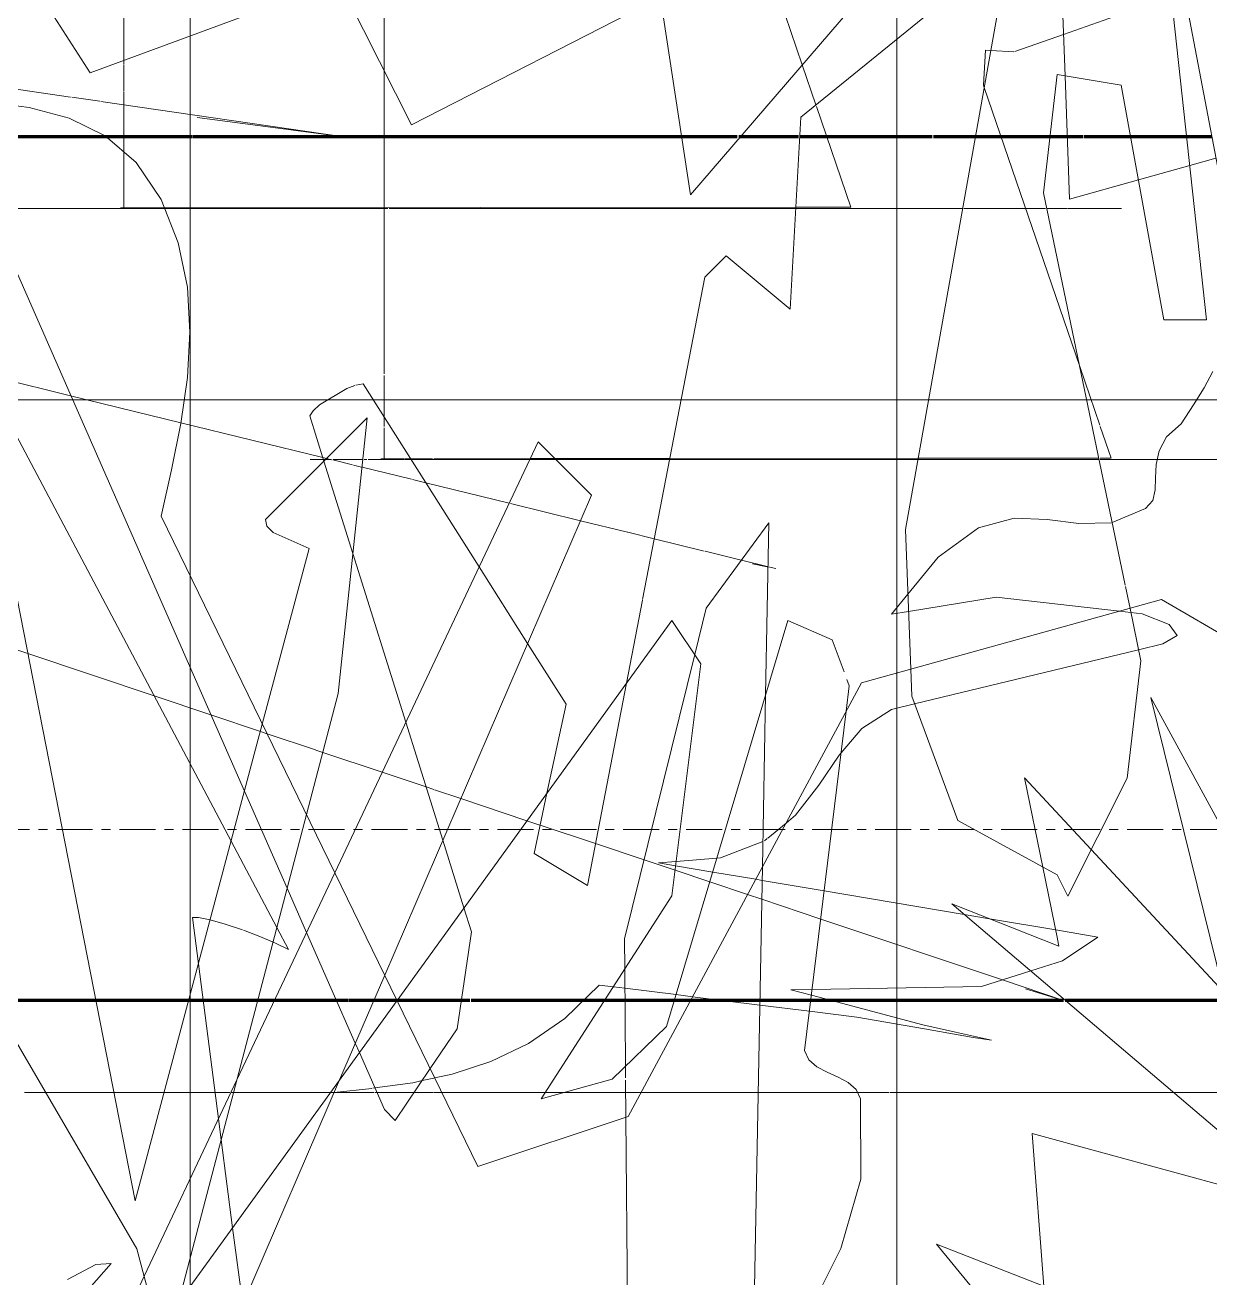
# Model space of a CAD drawing. Header units: inches. Extents: x -8991 to -6983, y -226 to 479.
# Drawn here: x -8380.66 to -8364.2, y -3.86 to 13.55 of the extents above; entities that cross this region are included whole.
import ezdxf

# ---------------------------------------------------------------- set-up
doc = ezdxf.new("R2010")
doc.units = ezdxf.units.IN
doc.header["$MEASUREMENT"] = 0
doc.linetypes.add('Grid Line 1_2_', pattern=[0.875, 0.5, -0.125, 0.125, -0.125])
for name, color, linetype, lineweight in [('A-DETL-GENF', 92, 'Continuous', 9), ('A-FLOR-LEVL-1', 51, 'Grid Line 1_2_', 9), ('C-TOPO', 7, 'Continuous', 9), ('C-TOPO-MAJR', 7, 'Continuous', 80), ('G-ANNO-SYMB-1', 111, 'Continuous', 9)]:
    doc.layers.add(name, color=color, linetype=linetype, lineweight=lineweight)

# ---------------------------------------------------------------- blocks, each defined once
blk = doc.blocks.new('lupin 26755 - lupin 26755-1770228-Section 36')
at = {"layer": 'A-DETL-GENF'}
for p, q in [((-8379.284, 13.061), (-8379.284, 14.976)), ((-8379.284, 14.976), (-8379.284, 13.106)), ((-8369.862, 12.998), (-8370.538, 14.976)), ((-8379.284, 13.106), (-8379.284, 13.061)), ((-8379.284, 13.009), (-8379.284, 13.061)), ((-8379.284, 13.061), (-8379.284, 13.009)), ((-8379.284, 12.631), (-8379.284, 12.998)), ((-8379.284, 12.998), (-8379.284, 12.951)), ((-8379.284, 12.951), (-8379.284, 12.65)), ((-8369.671, 12.442), (-8369.862, 12.998)), ((-8379.284, 11.789), (-8379.284, 12.622)), ((-8379.284, 12.622), (-8379.284, 12.263)), ((-8369.185, 11.022), (-8369.664, 12.421)), ((-8379.284, 12.263), (-8379.284, 11.846)), ((-8379.284, 11.846), (-8379.284, 11.789)), ((-8379.284, 11.72), (-8379.284, 11.789)), ((-8379.284, 11.789), (-8379.284, 11.458)), ((-8379.284, 11.458), (-8379.284, 11.158)), ((-8379.284, 11.158), (-8379.284, 11.002)), ((-8381.169, 11.002), (-8379.607, 11.002)), ((-8379.602, 11.002), (-8379.284, 11.002)), ((-8379.331, 11.012), (-8378.723, 11.013)), ((-8379.284, 11.002), (-8379.284, 11.022)), ((-8378.719, 11.002), (-8379.284, 11.002)), ((-8378.723, 11.013), (-8369.95, 11.021)), ((-8375.617, 11.002), (-8378.719, 11.002)), ((-8369.951, 11.002), (-8375.602, 11.002)), ((-8373.194, 11.002), (-8374.401, 11.002)), ((-8370.621, 11.002), (-8373.194, 11.002)), ((-8369.951, 11.002), (-8370.621, 11.002)), ((-8368.474, 11.002), (-8369.951, 11.002)), ((-8367.634, 11.002), (-8369.951, 11.002)), ((-8369.95, 11.021), (-8369.185, 11.022)), ((-8367.634, 11.002), (-8368.474, 11.002)), ((-8366.759, 11.002), (-8367.616, 11.002)), ((-8366.837, 11.002), (-8367.616, 11.002)), ((-8366.759, 11.002), (-8366.837, 11.002)), ((-8366.483, 11.002), (-8366.759, 11.002)), ((-8366.483, 11.002), (-8366.759, 11.002)), ((-8366.187, 11.002), (-8366.464, 11.002)), ((-8366.187, 11.002), (-8366.464, 11.002)), ((-8365.428, 11.002), (-8366.177, 11.002)), ((-8365.794, 11.002), (-8366.177, 11.002)), ((-8365.428, 11.002), (-8365.794, 11.002))]:
    blk.add_line(p, q, dxfattribs=at)
blk = doc.blocks.new('lupin 26755 - lupin 26755-V7-Section 36')
at = {"layer": 'A-DETL-GENF'}
for p, q in [((-8375.671, 18.908), (-8375.671, 12.918)), ((-8375.671, 13.179), (-8375.671, 14.069)), ((-8366.233, 13.422), (-8365.131, 13.811)), ((-8366.91, 13.183), (-8366.233, 13.422)), ((-8375.671, 12.918), (-8375.671, 13.204)), ((-8375.671, 13.204), (-8375.671, 13.179)), ((-8367.345, 12.715), (-8367.315, 13.204)), ((-8367.315, 13.204), (-8367.242, 13.199)), ((-8367.242, 13.199), (-8366.922, 13.179)), ((-8375.671, 12.715), (-8375.671, 12.918)), ((-8375.671, 12.918), (-8375.671, 12.503)), ((-8375.671, 12.622), (-8375.671, 12.715)), ((-8367.334, 12.684), (-8367.345, 12.715)), ((-8375.671, 8.704), (-8375.671, 12.608)), ((-8366.007, 8.806), (-8367.334, 12.684)), ((-8375.671, 12.503), (-8375.671, 9.62)), ((-8375.671, 9.62), (-8375.671, 9.465)), ((-8375.671, 9.465), (-8375.671, 9.164)), ((-8375.671, 9.164), (-8375.671, 8.777)), ((-8375.671, 8.777), (-8375.671, 8.704)), ((-8365.729, 7.993), (-8366.007, 8.806)), ((-8375.671, 8.234), (-8375.671, 8.683)), ((-8375.671, 8.683), (-8375.671, 8.36)), ((-8375.671, 8.36), (-8375.671, 8.107)), ((-8375.671, 8.107), (-8375.671, 7.972)), ((-8375.671, 7.955), (-8375.671, 7.672)), ((-8365.572, 7.536), (-8365.723, 7.975)), ((-8375.671, 7.672), (-8375.671, 7.516)), ((-8376.696, 7.516), (-8376.513, 7.516)), ((-8376.513, 7.516), (-8376.482, 7.516)), ((-8376.482, 7.516), (-8376.403, 7.516)), ((-8376.378, 7.516), (-8376.166, 7.516)), ((-8376.161, 7.516), (-8375.97, 7.516)), ((-8375.945, 7.516), (-8375.91, 7.516)), ((-8375.894, 7.516), (-8375.671, 7.516)), ((-8375.718, 7.526), (-8375.396, 7.526)), ((-8375.671, 7.516), (-8375.671, 7.536)), ((-8375.392, 7.516), (-8375.671, 7.516)), ((-8375.389, 7.526), (-8375.303, 7.526)), ((-8375.297, 7.516), (-8375.382, 7.516)), ((-8375.303, 7.526), (-8375, 7.526)), ((-8374.981, 7.516), (-8375.297, 7.516)), ((-8374.979, 7.526), (-8373.64, 7.528)), ((-8373.645, 7.516), (-8374.979, 7.516)), ((-8373.286, 7.516), (-8373.645, 7.516)), ((-8373.64, 7.528), (-8373.298, 7.528)), ((-8373.298, 7.528), (-8371.702, 7.53)), ((-8371.704, 7.516), (-8373.286, 7.516)), ((-8370.238, 7.516), (-8371.704, 7.516)), ((-8371.702, 7.53), (-8368.252, 7.533)), ((-8370.238, 7.516), (-8370.763, 7.516)), ((-8369.581, 7.516), (-8370.238, 7.516)), ((-8368.255, 7.516), (-8370.238, 7.516)), ((-8368.255, 7.516), (-8369.581, 7.516)), ((-8365.739, 7.516), (-8368.255, 7.516)), ((-8367.008, 7.516), (-8368.255, 7.516)), ((-8368.252, 7.533), (-8365.743, 7.535)), ((-8365.739, 7.516), (-8367, 7.516)), ((-8365.723, 7.535), (-8365.581, 7.536)), ((-8364.931, 7.516), (-8365.723, 7.516)), ((-8364.931, 7.516), (-8365.723, 7.516)), ((-8363.318, 7.516), (-8364.931, 7.516)), ((-8364.861, 7.516), (-8364.931, 7.516)), ((-8363.318, 7.516), (-8364.861, 7.516))]:
    blk.add_line(p, q, dxfattribs=at)
blk = doc.blocks.new('hydrangea 26752 - hydrangea 26752-1770219-Section 36')
at = {"layer": 'A-DETL-GENF'}
for p, q in [((-8364.16, 8.738), (-8364.281, 8.513)), ((-8364.281, 8.513), (-8364.425, 8.273)), ((-8364.425, 8.273), (-8364.597, 8.013)), ((-8364.597, 8.013), (-8364.8, 7.829)), ((-8364.8, 7.829), (-8364.905, 7.637)), ((-8364.905, 7.637), (-8364.946, 7.445)), ((-8364.946, 7.445), (-8364.953, 7.261)), ((-8364.953, 7.261), (-8364.958, 7.092)), ((-8364.958, 7.092), (-8364.994, 6.948)), ((-8365.093, 6.836), (-8365.557, 6.642)), ((-8364.994, 6.948), (-8365.093, 6.836)), ((-8366.917, 6.702), (-8367.414, 6.564)), ((-8366.459, 6.684), (-8366.917, 6.702)), ((-8366.018, 6.624), (-8366.459, 6.684)), ((-8365.571, 6.637), (-8366.018, 6.624)), ((-8367.414, 6.564), (-8367.975, 6.157)), ((-8367.975, 6.157), (-8368.395, 5.644)), ((-8368.395, 5.644), (-8368.622, 5.366)), ((-8368.385, 5.404), (-8367.17, 5.601)), ((-8367.17, 5.601), (-8365.456, 5.406)), ((-8368.622, 5.366), (-8368.385, 5.404)), ((-8365.456, 5.406), (-8365.296, 5.388)), ((-8365.296, 5.388), (-8365.142, 5.37)), ((-8365.142, 5.37), (-8364.767, 5.221)), ((-8364.652, 5.071), (-8364.852, 4.954)), ((-8364.767, 5.221), (-8364.652, 5.071)), ((-8364.852, 4.954), (-8365.189, 4.872)), ((-8365.189, 4.872), (-8368.302, 4.12)), ((-8368.622, 4.042), (-8369.035, 3.779)), ((-8368.302, 4.12), (-8368.622, 4.042)), ((-8369.035, 3.779), (-8369.322, 3.44)), ((-8369.348, 3.409), (-8369.632, 2.989)), ((-8369.322, 3.44), (-8369.348, 3.409)), ((-8369.632, 2.989), (-8369.955, 2.573)), ((-8370.087, 2.464), (-8370.342, 2.255)), ((-8369.955, 2.573), (-8370.087, 2.464)), ((-8370.409, 2.209), (-8370.999, 1.978)), ((-8370.351, 2.248), (-8370.388, 2.217)), ((-8371.614, 1.929), (-8371.858, 1.91)), ((-8371.048, 1.974), (-8371.614, 1.929)), ((-8370.999, 1.978), (-8371.048, 1.974)), ((-8371.858, 1.91), (-8371.622, 1.87)), ((-8371.622, 1.87), (-8371.105, 1.783)), ((-8371.105, 1.783), (-8370.508, 1.682)), ((-8370.508, 1.682), (-8370.42, 1.667)), ((-8370.42, 1.667), (-8369.557, 1.522)), ((-8369.557, 1.522), (-8367.612, 1.194)), ((-8367.612, 1.194), (-8367.261, 1.134)), ((-8367.261, 1.134), (-8366.341, 0.979)), ((-8366.341, 0.979), (-8365.755, 0.88)), ((-8365.755, 0.88), (-8366.249, 0.547)), ((-8366.249, 0.547), (-8366.688, 0.408)), ((-8366.688, 0.408), (-8367.37, 0.192)), ((-8372.682, 0.212), (-8373.161, -0.252)), ((-8372.486, 0.188), (-8372.682, 0.212)), ((-8372.325, 0.167), (-8372.486, 0.188)), ((-8367.37, 0.192), (-8369.725, 0.15)), ((-8371.614, 0.079), (-8372.325, 0.167)), ((-8371.387, 0.051), (-8371.614, 0.079)), ((-8370.452, -0.065), (-8371.387, 0.051)), ((-8369.725, 0.15), (-8370.02, 0.145)), ((-8370.02, 0.145), (-8369.735, 0.07)), ((-8369.735, 0.07), (-8368.186, -0.34)), ((-8369.762, -0.151), (-8370.452, -0.065)), ((-8369.102, -0.233), (-8369.762, -0.151)), ((-8373.161, -0.252), (-8373.664, -0.6)), ((-8368.162, -0.398), (-8369.102, -0.233)), ((-8368.186, -0.34), (-8367.733, -0.443)), ((-8367.489, -0.516), (-8368.162, -0.398)), ((-8367.733, -0.443), (-8367.233, -0.552)), ((-8367.234, -0.552), (-8367.489, -0.516)), ((-8373.664, -0.6), (-8374.186, -0.852)), ((-8374.186, -0.852), (-8374.724, -1.027)), ((-8374.724, -1.027), (-8374.965, -1.079)), ((-8375.797, -1.218), (-8375.826, -1.222)), ((-8375.273, -1.144), (-8375.797, -1.218)), ((-8375.142, -1.116), (-8375.273, -1.144)), ((-8374.979, -1.081), (-8375.142, -1.116)), ((-8380.667, -1.282), (-8380.371, -1.282)), ((-8380.371, -1.282), (-8379.847, -1.282)), ((-8379.847, -1.282), (-8379.424, -1.282)), ((-8379.424, -1.282), (-8379.284, -1.282)), ((-8378.728, -1.282), (-8379.284, -1.282)), ((-8378.728, -1.282), (-8379.284, -1.282)), ((-8378.018, -1.282), (-8378.728, -1.282)), ((-8378.018, -1.282), (-8378.728, -1.282)), ((-8377.814, -1.282), (-8378.018, -1.282)), ((-8377.814, -1.282), (-8378.018, -1.282)), ((-8377.761, -1.282), (-8377.798, -1.282)), ((-8377.761, -1.282), (-8377.798, -1.282)), ((-8376.417, -1.282), (-8377.761, -1.282)), ((-8376.417, -1.282), (-8377.761, -1.282)), ((-8376.365, -1.282), (-8376.417, -1.282)), ((-8376.39, -1.282), (-8376.417, -1.282)), ((-8376.364, -1.279), (-8376.39, -1.282)), ((-8375.807, -1.282), (-8376.365, -1.282)), ((-8375.842, -1.224), (-8376.364, -1.279)), ((-8375.807, -1.282), (-8375.973, -1.282)), ((-8375.769, -1.282), (-8375.793, -1.282)), ((-8375.769, -1.282), (-8375.793, -1.282)), ((-8375.254, -1.282), (-8375.769, -1.282)), ((-8375.254, -1.282), (-8375.769, -1.282)), ((-8374.988, -1.282), (-8375.254, -1.282)), ((-8375.091, -1.282), (-8375.254, -1.282)), ((-8374.988, -1.282), (-8375.091, -1.282)), ((-8374.866, -1.282), (-8374.979, -1.282)), ((-8374.866, -1.282), (-8374.979, -1.282)), ((-8373.431, -1.282), (-8374.866, -1.282)), ((-8373.431, -1.282), (-8374.866, -1.282)), ((-8373.172, -1.282), (-8373.431, -1.282)), ((-8373.172, -1.282), (-8373.431, -1.282)), ((-8372.313, -1.282), (-8373.172, -1.282)), ((-8372.313, -1.282), (-8373.172, -1.282)), ((-8372.104, -1.282), (-8372.313, -1.282)), ((-8372.104, -1.282), (-8372.313, -1.282)), ((-8371.241, -1.282), (-8372.104, -1.282)), ((-8370.475, -1.282), (-8372.104, -1.282)), ((-8370.475, -1.282), (-8371.241, -1.282)), ((-8369.093, -1.282), (-8370.475, -1.282)), ((-8369.093, -1.282), (-8370.475, -1.282)), ((-8368.655, -1.282), (-8369.093, -1.282)), ((-8368.655, -1.282), (-8369.093, -1.282)), ((-8367.844, -1.282), (-8368.639, -1.282)), ((-8364.703, -1.282), (-8368.639, -1.282)), ((-8365.009, -1.282), (-8367.844, -1.282)), ((-8364.703, -1.282), (-8365.009, -1.282)), ((-8362.256, -1.282), (-8364.703, -1.282)), ((-8362.848, -1.282), (-8364.703, -1.282))]:
    blk.add_line(p, q, dxfattribs=at)
blk = doc.blocks.new('yew 26768 - yew 26768-V15-Section 36')
at = {"layer": 'A-DETL-GENF'}
for p, q in [((-8365.021, 4.209), (-8362.736, 0.011)), ((-8364.011, 0.118), (-8365.021, 4.209)), ((-8366.52, 1.852), (-8366.774, 3.093)), ((-8366.774, 3.093), (-8365.847, 2.095)), ((-8365.847, 2.095), (-8364.011, 0.118)), ((-8366.316, 0.855), (-8366.52, 1.852)), ((-8367.783, 1.34), (-8366.296, 0.755)), ((-8362.789, -2.911), (-8367.783, 1.34)), ((-8366.296, 0.755), (-8366.315, 0.85)), ((-8366.668, -1.848), (-8362.789, -2.911)), ((-8366.508, -3.973), (-8366.668, -1.848)), ((-8367.996, -3.389), (-8366.508, -3.973)), ((-8367.138, -4.431), (-8367.996, -3.389))]:
    blk.add_line(p, q, dxfattribs=at)
blk = doc.blocks.new('elm sapling fall 24458 - elm sapling fall 24458-1770229-Section 36')
at = {"layer": 'A-DETL-GENF'}
for p, q in [((-8380.602, 12.408), (-8381.203, 12.485)), ((-8380.044, 12.258), (-8380.602, 12.408)), ((-8379.543, 12.011), (-8380.044, 12.258)), ((-8379.113, 11.642), (-8379.543, 12.011)), ((-8378.768, 11.128), (-8379.113, 11.642)), ((-8378.531, 10.525), (-8378.768, 11.128)), ((-8378.403, 9.911), (-8378.531, 10.525)), ((-8378.367, 9.286), (-8378.403, 9.911)), ((-8378.403, 8.653), (-8378.367, 9.286)), ((-8378.495, 8.015), (-8378.403, 8.653)), ((-8378.622, 7.372), (-8378.495, 8.015)), ((-8378.768, 6.727), (-8378.622, 7.372)), ((-8374.367, -2.307), (-8378.768, 6.727)), ((-8364.87, 5.569), (-8369.039, 4.41)), ((-8362.09, 3.947), (-8364.87, 5.569)), ((-8369.039, 4.41), (-8372.282, -1.612)), ((-8372.282, -1.612), (-8374.367, -2.307))]:
    blk.add_line(p, q, dxfattribs=at)
blk = doc.blocks.new('fountain grass 26746 - fountain grass 26746-1770215-Section 36')
at = {"layer": 'A-DETL-GENF'}
for p, q in [((-8368.546, 13.357), (-8368.546, 13.861)), ((-8368.546, 13.861), (-8368.546, 13.357)), ((-8368.546, 13.797), (-8368.546, 13.357)), ((-8368.546, 13.357), (-8368.546, 13.626)), ((-8368.546, 13.626), (-8368.546, 13.357)), ((-8368.546, 13.357), (-8368.546, 13.626)), ((-8368.546, 11.924), (-8368.546, 13.357)), ((-8368.546, 13.357), (-8368.546, 11.924)), ((-8368.546, 11.924), (-8368.546, 13.357)), ((-8368.546, 13.357), (-8368.546, 9.088)), ((-8368.546, 12.491), (-8368.546, 13.357)), ((-8368.546, 13.357), (-8368.546, 13.3)), ((-8368.546, 13.3), (-8368.546, 12.849)), ((-8368.546, 12.849), (-8368.546, 12.491)), ((-8368.546, 12.302), (-8368.546, 12.681)), ((-8368.546, 12.681), (-8368.546, 11.924)), ((-8368.546, 10.223), (-8368.546, 12.296)), ((-8368.546, 10.629), (-8368.546, 10.79)), ((-8368.546, 10.79), (-8368.546, 10.223)), ((-8368.546, 10.79), (-8368.546, 7.954)), ((-8368.546, 9.088), (-8368.546, 10.79)), ((-8368.546, 10.389), (-8368.546, 10.629)), ((-8368.546, 10.107), (-8368.546, 10.389)), ((-8368.546, 9.818), (-8368.546, 10.107)), ((-8368.546, 9.559), (-8368.546, 9.818)), ((-8368.546, 9.366), (-8368.546, 9.559)), ((-8368.546, 9.277), (-8368.546, 9.366)), ((-8368.546, 9.29), (-8368.546, 9.294)), ((-8368.546, 9.294), (-8368.546, 9.277)), ((-8368.546, 9.269), (-8368.546, 9.29)), ((-8368.546, 9.235), (-8368.546, 9.269)), ((-8368.546, 9.191), (-8368.546, 9.235)), ((-8368.546, 9.141), (-8368.546, 9.191)), ((-8368.546, 9.088), (-8368.546, 9.141)), ((-8368.546, 7.954), (-8368.546, 9.088)), ((-8368.546, 7.765), (-8368.546, 7.954)), ((-8368.546, 7.954), (-8368.546, 7.009)), ((-8368.546, 7.198), (-8368.546, 7.765)), ((-8368.546, 7.009), (-8368.546, 7.198)), ((-8368.546, 6.941), (-8368.546, 7.009)), ((-8368.546, 7.009), (-8368.546, 6.631)), ((-8368.546, 6.852), (-8368.546, 6.941)), ((-8368.546, 6.768), (-8368.546, 6.852)), ((-8368.546, 6.65), (-8368.546, 6.752)), ((-8368.546, 6.558), (-8368.546, 6.65)), ((-8368.546, 6.631), (-8368.546, 5.874)), ((-8368.546, 6.485), (-8368.546, 6.55)), ((-8368.546, 6.441), (-8368.546, 6.485)), ((-8368.546, 6.396), (-8368.546, 6.441)), ((-8368.546, 6.322), (-8368.546, 6.396)), ((-8368.546, 6.23), (-8368.546, 6.322)), ((-8368.546, 6.129), (-8368.546, 6.23)), ((-8368.546, 6.03), (-8368.546, 6.129)), ((-8368.546, 5.941), (-8368.546, 6.03)), ((-8368.546, 5.874), (-8368.546, 5.941)), ((-8368.546, 4.547), (-8368.546, 5.874)), ((-8368.546, 5.874), (-8368.546, 5.776)), ((-8368.546, 5.776), (-8368.546, 5.653)), ((-8368.546, 5.653), (-8368.546, 5.518)), ((-8368.546, 5.518), (-8368.546, 5.383)), ((-8368.546, 5.383), (-8368.546, 5.263)), ((-8368.546, 5.263), (-8368.546, 5.17)), ((-8368.546, 5.17), (-8368.546, 5.118)), ((-8368.546, 5.118), (-8368.546, 4.547)), ((-8368.546, 3.416), (-8368.546, 4.547)), ((-8368.546, 4.547), (-8368.546, 4.173)), ((-8368.546, 4.397), (-8368.546, 4.382)), ((-8368.546, 4.325), (-8368.546, 4.397)), ((-8368.546, 4.382), (-8368.546, 4.257)), ((-8368.546, 4.185), (-8368.546, 4.325)), ((-8368.546, 4.257), (-8368.546, 4.063)), ((-8368.546, 4.002), (-8368.546, 4.185)), ((-8368.546, 4.173), (-8368.546, 3.416)), ((-8368.546, 4.063), (-8368.546, 3.841)), ((-8368.546, 3.807), (-8368.546, 4.002)), ((-8368.546, 3.831), (-8368.546, 3.633)), ((-8368.546, 3.625), (-8368.546, 3.807)), ((-8368.546, 3.633), (-8368.546, 3.477)), ((-8368.546, 3.486), (-8368.546, 3.625)), ((-8368.546, 3.416), (-8368.546, 3.486)), ((-8368.546, 3.477), (-8368.546, 3.416)), ((-8368.546, 2.471), (-8368.546, 3.416)), ((-8368.546, 3.416), (-8368.546, 3.038)), ((-8368.546, 3.038), (-8368.546, 2.471)), ((-8368.546, 1.904), (-8368.546, 2.471)), ((-8368.546, 2.471), (-8368.546, 1.904)), ((-8368.546, 2.093), (-8368.546, 0.391)), ((-8368.546, 1.904), (-8368.546, 2.093)), ((-8368.546, 1.8), (-8368.546, 1.904)), ((-8368.546, 1.576), (-8368.546, 1.8)), ((-8368.546, 1.281), (-8368.546, 1.576)), ((-8368.546, 0.966), (-8368.546, 1.281)), ((-8368.546, 1.148), (-8368.546, 0.391)), ((-8368.546, 0.959), (-8368.546, 1.148)), ((-8368.546, 0.68), (-8368.546, 0.966)), ((-8368.546, 0.671), (-8368.546, 0.959)), ((-8368.546, 0.472), (-8368.546, 0.68)), ((-8368.546, 0.32), (-8368.546, 0.671)), ((-8368.546, 0.632), (-8368.546, 0.626)), ((-8368.546, 0.618), (-8368.546, 0.632)), ((-8368.546, 0.626), (-8368.546, 0.607)), ((-8368.546, 0.577), (-8368.546, 0.618)), ((-8368.546, 0.607), (-8368.546, 0.581)), ((-8368.546, 0.581), (-8368.546, -0.743)), ((-8368.546, 0.504), (-8368.546, 0.577)), ((-8368.546, 0.391), (-8368.546, 0.504)), ((-8368.546, 0.391), (-8368.546, 0.472)), ((-8368.546, -0.059), (-8368.546, 0.32)), ((-8368.546, 0.013), (-8368.546, -1.245)), ((-8368.546, -0.743), (-8368.546, 0.013)), ((-8368.546, -0.429), (-8368.546, -0.059)), ((-8368.546, -0.754), (-8368.546, -0.429)), ((-8368.546, -0.543), (-8368.546, -0.563)), ((-8368.546, -0.554), (-8368.546, -0.543)), ((-8368.546, -0.743), (-8368.546, -0.554)), ((-8368.546, -0.563), (-8368.546, -0.613)), ((-8368.546, -0.613), (-8368.546, -0.693)), ((-8368.546, -0.693), (-8368.546, -0.804)), ((-8368.546, -1.082), (-8368.546, -0.743)), ((-8368.546, -0.997), (-8368.546, -0.754)), ((-8368.546, -0.818), (-8368.546, -0.947)), ((-8368.546, -0.947), (-8368.546, -1.121)), ((-8368.546, -1.121), (-8368.546, -0.997)), ((-8368.546, -1.081), (-8368.546, -1.086)), ((-8368.546, -1.099), (-8368.546, -1.081)), ((-8368.546, -1.522), (-8368.546, -1.082)), ((-8368.546, -1.086), (-8368.546, -1.121)), ((-8368.546, -1.132), (-8368.546, -1.099)), ((-8368.546, -1.121), (-8368.546, -2.823)), ((-8368.546, -1.173), (-8368.546, -1.132)), ((-8368.546, -1.213), (-8368.546, -1.173)), ((-8368.546, -1.245), (-8368.546, -1.213)), ((-8368.546, -2.011), (-8368.546, -1.522)), ((-8368.546, -1.877), (-8368.546, -2.997)), ((-8368.546, -2.823), (-8368.546, -1.877)), ((-8368.546, -2.495), (-8368.546, -2.011)), ((-8368.546, -2.921), (-8368.546, -2.495)), ((-8368.546, -2.822), (-8368.546, -2.865)), ((-8368.546, -2.823), (-8368.546, -2.822)), ((-8368.546, -3.856), (-8368.546, -2.823)), ((-8368.546, -2.823), (-8368.546, -3.856)), ((-8368.546, -3.856), (-8368.546, -2.823)), ((-8368.546, -2.865), (-8368.546, -2.941)), ((-8368.546, -3.22), (-8368.546, -2.921)), ((-8368.546, -2.941), (-8368.546, -3.041)), ((-8368.546, -2.997), (-8368.546, -3.025)), ((-8368.546, -3.025), (-8368.546, -3.054)), ((-8368.546, -3.041), (-8368.546, -3.156)), ((-8368.546, -3.054), (-8368.546, -3.084)), ((-8368.546, -3.084), (-8368.546, -3.114)), ((-8368.546, -3.114), (-8368.546, -3.143)), ((-8368.546, -3.143), (-8368.546, -3.172)), ((-8368.546, -3.156), (-8368.546, -3.275)), ((-8368.546, -3.172), (-8368.546, -3.201)), ((-8368.546, -3.201), (-8368.546, -3.856)), ((-8368.546, -3.39), (-8368.546, -3.237)), ((-8368.546, -3.275), (-8368.546, -3.39)), ((-8368.546, -3.496), (-8368.546, -3.64)), ((-8368.546, -3.856), (-8368.546, -3.496)), ((-8368.546, -3.579), (-8368.546, -3.856)), ((-8368.546, -3.605), (-8368.546, -3.579)), ((-8368.546, -3.767), (-8368.546, -3.605)), ((-8368.546, -3.64), (-8368.546, -3.856)), ((-8368.546, -3.856), (-8368.546, -3.767))]:
    blk.add_line(p, q, dxfattribs=at)
blk = doc.blocks.new('lupin 26755 - lupin 26755-V16-Section 36')
at = {"layer": 'A-DETL-GENF'}
for p, q in [((-8368.546, 4.547), (-8368.546, 16.276)), ((-8368.546, 9.455), (-8368.546, 16.276)), ((-8362.707, 4.307), (-8364.987, 16.276)), ((-8364.246, 9.455), (-8364.987, 16.276)), ((-8369.881, 12.272), (-8367.508, 14.2)), ((-8368.546, 13.357), (-8368.546, 14.2)), ((-8368.546, 14.2), (-8368.546, 6.544)), ((-8367.063, 14.2), (-8368.429, 6.544)), ((-8368.546, 12.272), (-8368.546, 13.357)), ((-8368.546, 11.22), (-8368.546, 12.865)), ((-8368.546, 12.865), (-8368.546, 12.717)), ((-8368.546, 12.717), (-8368.546, 9.455)), ((-8366.509, 11.22), (-8366.322, 12.865)), ((-8366.322, 12.865), (-8365.432, 12.717)), ((-8365.432, 12.717), (-8364.839, 9.455)), ((-8370.029, 9.603), (-8369.881, 12.272)), ((-8368.546, 9.603), (-8368.546, 12.272)), ((-8381.596, 11.976), (-8377.61, 2.907)), ((-8368.546, 11.976), (-8368.546, 4.547)), ((-8368.546, 10.789), (-8368.546, 11.976)), ((-8368.546, 4.718), (-8368.546, 11.22)), ((-8365.376, 5.771), (-8366.509, 11.22)), ((-8377.796, 2.211), (-8382.338, 10.789)), ((-8368.546, 4.547), (-8368.546, 10.789)), ((-8371.216, 10.048), (-8370.919, 10.344)), ((-8370.919, 10.344), (-8370.029, 9.603)), ((-8368.546, 10.344), (-8368.546, 9.603)), ((-8368.546, 10.048), (-8368.546, 10.344)), ((-8372.08, 5.569), (-8371.216, 10.048)), ((-8368.546, 4.547), (-8368.546, 10.048)), ((-8364.839, 9.455), (-8364.246, 9.455)), ((-8376.186, 8.503), (-8376.075, 8.543)), ((-8376.062, 8.548), (-8375.961, 8.565)), ((-8375.961, 8.565), (-8374.351, 6.022)), ((-8368.546, 8.565), (-8368.546, 4.547)), ((-8368.546, 8.548), (-8368.546, 8.565)), ((-8368.546, 8.503), (-8368.546, 8.548)), ((-8376.569, 8.273), (-8376.186, 8.503)), ((-8368.546, 8.273), (-8368.546, 8.503)), ((-8376.703, 8.12), (-8376.656, 8.191)), ((-8376.656, 8.191), (-8376.569, 8.273)), ((-8368.546, 8.191), (-8368.546, 8.273)), ((-8368.546, 8.12), (-8368.546, 8.191)), ((-8376.506, 7.492), (-8376.703, 8.12)), ((-8368.546, 4.547), (-8368.546, 8.12)), ((-8368.546, 4.547), (-8368.546, 7.675)), ((-8368.546, 7.675), (-8368.546, 6.934)), ((-8376.104, 6.209), (-8376.506, 7.492)), ((-8368.546, 6.934), (-8368.546, 4.547)), ((-8371.197, 5.45), (-8370.326, 6.637)), ((-8370.371, 4.244), (-8370.326, 6.637)), ((-8368.546, 4.547), (-8368.546, 6.637)), ((-8368.546, 5.45), (-8368.546, 6.637)), ((-8368.546, 6.544), (-8368.546, 4.547)), ((-8368.429, 6.544), (-8368.355, 4.601)), ((-8375.369, 3.865), (-8376.104, 6.209)), ((-8374.351, 6.022), (-8373.677, 4.958)), ((-8365.308, 5.447), (-8365.372, 5.751)), ((-8372.304, 4.408), (-8372.082, 5.559)), ((-8371.197, 5.45), (-8371.356, 4.804)), ((-8368.546, 5.451), (-8368.546, 4.547)), ((-8368.546, 5.04), (-8368.546, 5.451)), ((-8368.546, 5.45), (-8368.546, 4.547)), ((-8365.157, 4.718), (-8365.308, 5.447)), ((-8373.677, 4.958), (-8373.143, 4.116)), ((-8368.546, 4.547), (-8368.546, 5.04)), ((-8371.356, 4.804), (-8372.33, 0.855)), ((-8368.546, 4.547), (-8368.546, 4.718)), ((-8368.546, 4.547), (-8368.546, 4.709)), ((-8368.546, 4.709), (-8368.546, 4.547)), ((-8365.348, 3.088), (-8365.157, 4.718)), ((-8368.546, -0.182), (-8368.546, 4.547)), ((-8368.546, 4.547), (-8368.546, 3.479)), ((-8368.546, 0.705), (-8368.546, 4.547)), ((-8368.546, 4.547), (-8368.546, -1.519)), ((-8368.546, 0.953), (-8368.546, 4.547)), ((-8368.546, 4.547), (-8368.546, 4.116)), ((-8368.546, 1.595), (-8368.546, 4.547)), ((-8368.546, 4.547), (-8368.546, 0.855)), ((-8368.546, -3.856), (-8368.546, 4.547)), ((-8368.546, 3.819), (-8368.546, 4.547)), ((-8368.546, 3.819), (-8368.546, 4.547)), ((-8368.546, 4.547), (-8368.546, 3.819)), ((-8368.546, -5.674), (-8368.546, 4.547)), ((-8368.546, 4.547), (-8368.546, -5.674)), ((-8368.546, 4.547), (-8368.546, 4.225)), ((-8368.546, 3.088), (-8368.546, 4.547)), ((-8368.355, 4.601), (-8368.341, 4.225)), ((-8372.847, 1.595), (-8372.304, 4.408)), ((-8370.416, 1.853), (-8370.371, 4.244)), ((-8368.546, 4.225), (-8368.546, 2.498)), ((-8368.341, 4.225), (-8367.701, 2.498)), ((-8373.143, 4.116), (-8373.408, 2.881)), ((-8368.546, 4.116), (-8368.546, 2.04)), ((-8374.855, 2.224), (-8375.369, 3.865)), ((-8368.546, 3.819), (-8368.546, 3.626)), ((-8368.546, 3.626), (-8368.546, -0.333)), ((-8368.546, 3.479), (-8368.546, -3.455)), ((-8368.546, 1.447), (-8368.546, 3.088)), ((-8366.173, 1.447), (-8365.348, 3.088)), ((-8377.61, 2.907), (-8377.017, 1.558)), ((-8373.408, 2.881), (-8373.588, 2.04)), ((-8368.546, 2.498), (-8368.546, 1.743)), ((-8367.701, 2.498), (-8366.322, 1.743)), ((-8377.161, 1.01), (-8377.796, 2.211)), ((-8374.561, 1.286), (-8374.855, 2.224)), ((-8373.588, 2.04), (-8372.847, 1.595)), ((-8368.546, 2.04), (-8368.546, 1.595)), ((-8370.565, -6.045), (-8370.416, 1.853)), ((-8368.546, 1.743), (-8368.546, 1.447)), ((-8366.322, 1.743), (-8366.173, 1.447)), ((-8377.017, 1.558), (-8376.747, 0.944)), ((-8374.456, 0.953), (-8374.561, 1.286)), ((-8378.334, 1.15), (-8378.247, 1.151)), ((-8378.25, 0.508), (-8378.334, 1.15)), ((-8378.247, 1.151), (-8378.088, 1.118)), ((-8378.087, 1.118), (-8377.876, 1.058)), ((-8377.876, 1.058), (-8377.639, 0.979)), ((-8368.546, 1.15), (-8368.546, 1.151)), ((-8368.546, 1.151), (-8368.546, 1.118)), ((-8368.546, -3.856), (-8368.546, 1.15)), ((-8368.546, 1.118), (-8368.546, 1.058)), ((-8368.546, 1.058), (-8368.546, 0.979)), ((-8377.625, 0.973), (-8377.398, 0.888)), ((-8377.398, 0.888), (-8377.213, 0.81)), ((-8376.999, 0.705), (-8377.161, 1.01)), ((-8376.747, 0.944), (-8376.07, -0.597)), ((-8374.655, -0.398), (-8374.456, 0.953)), ((-8368.546, 0.979), (-8368.546, 0.888)), ((-8368.546, -0.398), (-8368.546, 0.953)), ((-8368.546, 0.888), (-8368.546, 0.795)), ((-8377.213, 0.81), (-8377.177, 0.795)), ((-8377.177, 0.795), (-8376.999, 0.705)), ((-8372.33, 0.855), (-8372.327, 0.435)), ((-8368.546, 0.855), (-8368.546, -3.856)), ((-8368.546, 0.795), (-8368.546, 0.705)), ((-8368.546, 0.556), (-8368.546, 0.705)), ((-8368.546, 0.705), (-8368.546, 0.688)), ((-8368.546, 0.688), (-8368.546, 0.643)), ((-8368.546, 0.643), (-8368.546, 0.577)), ((-8368.546, 0.577), (-8368.546, 0.498)), ((-8368.546, 0.408), (-8368.546, 0.556)), ((-8377.97, -1.647), (-8378.25, 0.508)), ((-8372.327, 0.435), (-8372.316, -0.917)), ((-8368.546, 0.498), (-8368.546, 0.413)), ((-8368.546, 0.413), (-8368.546, 0.332)), ((-8368.546, 0.259), (-8368.546, 0.408)), ((-8381.263, 0.248), (-8379.104, -3.455)), ((-8368.546, 0.332), (-8368.546, 0.26)), ((-8368.546, 0.26), (-8368.546, -5.674)), ((-8368.546, 0.111), (-8368.546, 0.259)), ((-8368.546, -0.037), (-8368.546, 0.111)), ((-8368.546, -0.185), (-8368.546, -0.037)), ((-8368.546, -3.856), (-8368.546, -0.182)), ((-8368.546, -0.333), (-8368.546, -0.185)), ((-8375.029, -0.949), (-8374.655, -0.398)), ((-8368.546, -1.668), (-8368.546, -0.398)), ((-8376.07, -0.597), (-8376.014, -0.725)), ((-8376.014, -0.725), (-8375.664, -1.519)), ((-8375.516, -1.668), (-8375.029, -0.949)), ((-8372.316, -0.917), (-8372.315, -1.077)), ((-8372.315, -1.11), (-8372.311, -1.622)), ((-8375.664, -1.519), (-8375.516, -1.668)), ((-8368.546, -1.519), (-8368.546, -1.668)), ((-8377.933, -1.937), (-8377.97, -1.647)), ((-8372.311, -1.622), (-8372.286, -4.765)), ((-8377.774, -3.159), (-8377.933, -1.937)), ((-8377.635, -4.228), (-8377.774, -3.159)), ((-8379.104, -3.455), (-8379.003, -3.836)), ((-8368.546, -3.455), (-8368.546, -3.856)), ((-8368.546, -3.754), (-8368.546, -3.744)), ((-8368.546, -3.744), (-8368.546, -5.079)), ((-8368.546, -3.966), (-8368.546, -3.754)), ((-8379.003, -3.836), (-8378.635, -5.232))]:
    blk.add_line(p, q, dxfattribs=at)
blk = doc.blocks.new('lupin 26755 - lupin 26755-V17-Section 36')
at = {"layer": 'A-DETL-GENF'}
for p, q in [((-8376.355, 1.774), (-8373.53, 7.76)), ((-8373.53, 7.76), (-8372.789, 7.019)), ((-8372.789, 7.019), (-8375.662, 0.351)), ((-8377.715, -1.105), (-8376.355, 1.774)), ((-8375.662, 0.351), (-8376.289, -1.105)), ((-8380.125, -6.213), (-8377.715, -1.105)), ((-8376.289, -1.105), (-8378.149, -5.422)), ((-8379.462, -3.659), (-8380.648, -4.993)), ((-8380.07, -3.881), (-8379.676, -3.669)), ((-8379.676, -3.669), (-8379.462, -3.659))]:
    blk.add_line(p, q, dxfattribs=at)
blk = doc.blocks.new('yew 26768 - yew 26768-V18-Section 36')
at = {"layer": 'A-DETL-GENF'}
for p, q in [((-8380.709, 14.376), (-8379.752, 12.888)), ((-8378.362, 13.402), (-8378.362, 14.376)), ((-8378.362, 14.376), (-8378.362, 13.402)), ((-8379.752, 12.888), (-8376.299, 14.164)), ((-8378.362, 13.402), (-8378.362, 14.164)), ((-8378.362, 14.164), (-8378.362, 12.166)), ((-8378.362, 14.11), (-8378.362, 11.135)), ((-8376.299, 14.164), (-8375.292, 12.166)), ((-8366.257, 14.11), (-8366.212, 12.847)), ((-8378.362, 12.166), (-8378.362, 13.937)), ((-8378.362, 13.937), (-8378.362, 11.195)), ((-8375.292, 12.166), (-8371.832, 13.937)), ((-8371.832, 13.937), (-8371.412, 11.195)), ((-8378.362, 13.402), (-8378.362, 13.898)), ((-8378.362, 13.898), (-8378.362, 13.402)), ((-8378.362, 13.402), (-8378.362, 13.898)), ((-8378.362, 13.898), (-8378.362, 13.402)), ((-8378.362, 11.195), (-8378.362, 13.792)), ((-8371.412, 11.195), (-8369.179, 13.792)), ((-8378.362, 12.888), (-8378.362, 13.402)), ((-8378.362, 13.402), (-8378.362, 12.888)), ((-8378.362, 13.207), (-8378.362, 13.402)), ((-8378.362, 13.402), (-8378.362, 13.207)), ((-8378.362, 12.251), (-8378.362, 13.402)), ((-8378.362, 13.402), (-8378.362, 12.251)), ((-8378.362, 11.188), (-8378.362, 13.402)), ((-8366.212, 12.847), (-8366.151, 11.135)), ((-8378.362, 11.135), (-8378.362, 11.932)), ((-8378.362, 11.932), (-8378.362, 9.382)), ((-8364.479, 11.6), (-8364.115, 11.701)), ((-8365.193, 11.401), (-8364.479, 11.6)), ((-8366.151, 11.135), (-8365.193, 11.401)), ((-8378.362, 9.647), (-8378.362, 11.188)), ((-8378.362, 10.763), (-8378.362, 9.647)), ((-8378.362, 7.257), (-8378.362, 10.763)), ((-8378.362, 9.382), (-8378.362, 10.657)), ((-8378.362, 10.657), (-8378.362, 7.894)), ((-8378.362, 9.966), (-8378.362, 7.257)), ((-8378.362, 7.15), (-8378.362, 9.966)), ((-8378.362, 7.894), (-8378.362, 9.169)), ((-8378.362, 9.169), (-8378.362, 5.894)), ((-8378.362, 8.585), (-8378.362, 5.894)), ((-8378.362, 5.894), (-8378.362, 8.585)), ((-8378.362, 7.469), (-8378.362, 5.894)), ((-8378.362, 5.894), (-8378.362, 7.469)), ((-8378.362, 5.894), (-8378.362, 7.15)), ((-8378.362, 5.131), (-8378.362, 5.894)), ((-8378.362, 5.894), (-8378.362, 4.618)), ((-8378.362, 4.618), (-8378.362, 5.894)), ((-8378.362, 5.894), (-8378.362, 4.618)), ((-8378.362, 4.618), (-8378.362, 5.894)), ((-8378.362, 5.894), (-8378.362, 4.618)), ((-8378.362, 4.618), (-8378.362, 5.875)), ((-8378.362, 5.875), (-8378.362, 4.618)), ((-8378.362, 4.618), (-8378.362, 5.716)), ((-8378.362, 5.716), (-8378.362, 5.131)), ((-8378.362, 4.388), (-8378.362, 4.618)), ((-8378.362, 4.618), (-8378.362, 4.388)), ((-8378.362, 4.494), (-8378.362, 4.618)), ((-8378.362, 4.618), (-8378.362, 4.494)), ((-8378.362, 3.28), (-8378.362, 4.618)), ((-8378.362, 4.618), (-8378.362, 3.28)), ((-8378.362, 3.28), (-8378.362, 4.618)), ((-8378.362, 4.618), (-8378.362, 3.431)), ((-8378.362, 3.431), (-8378.362, 4.388)), ((-8378.362, 4.388), (-8378.362, 3.28)), ((-8378.362, 1.465), (-8378.362, 3.28)), ((-8378.362, 3.28), (-8378.362, 3.166)), ((-8378.362, 3.166), (-8378.362, 3.28)), ((-8378.362, 3.28), (-8378.362, 0.088)), ((-8378.362, 0.403), (-8378.362, 2.528)), ((-8378.362, 2.528), (-8378.362, 1.465)), ((-8378.362, 0.088), (-8378.362, 0.987)), ((-8378.362, 0.987), (-8378.362, 0.403)), ((-8378.362, -2.477), (-8378.362, 0.088)), ((-8378.362, 0.088), (-8378.362, -0.075)), ((-8378.362, -0.075), (-8378.362, -0.394)), ((-8378.362, -0.394), (-8378.362, -2.041)), ((-8378.362, -2.041), (-8378.362, -2.477)), ((-8378.362, -2.307), (-8378.362, -2.477)), ((-8378.362, -2.477), (-8378.362, -2.307)), ((-8378.362, -3.578), (-8378.362, -2.477)), ((-8378.362, -2.477), (-8378.362, -2.626)), ((-8378.362, -2.626), (-8378.362, -2.477)), ((-8378.362, -2.477), (-8378.362, -2.785)), ((-8378.362, -2.785), (-8378.362, -3.578)), ((-8378.362, -3.578), (-8378.362, -3.432)), ((-8378.362, -3.432), (-8378.362, -3.578)), ((-8378.362, -3.974), (-8378.362, -3.578)), ((-8378.362, -3.578), (-8378.362, -3.974)), ((-8378.362, -3.974), (-8378.362, -3.578)), ((-8378.362, -3.578), (-8378.362, -3.974))]:
    blk.add_line(p, q, dxfattribs=at)
blk = doc.blocks.new('fountain grass 26747 - fountain grass 26747-V21-Section 36')
at = {"layer": 'A-DETL-GENF'}
for p, q in [((-8377.316, 6.682), (-8375.905, 8.093)), ((-8375.905, 8.093), (-8376.308, 4.265)), ((-8377.297, 6.588), (-8377.316, 6.682)), ((-8380.943, 6.481), (-8379.129, -2.788)), ((-8377.21, 6.502), (-8377.297, 6.588)), ((-8376.711, 6.28), (-8377.21, 6.502)), ((-8377.362, 3.84), (-8376.711, 6.28)), ((-8375.491, -0.001), (-8371.674, 5.28)), ((-8371.746, -0.365), (-8370.062, 5.28)), ((-8371.674, 5.28), (-8371.271, 4.675)), ((-8370.062, 5.28), (-8369.447, 5.011)), ((-8369.447, 5.011), (-8369.281, 4.566)), ((-8371.271, 4.675), (-8371.674, 1.452)), ((-8369.208, 4.371), (-8369.251, 4.017)), ((-8369.241, 4.458), (-8369.208, 4.371)), ((-8376.308, 4.265), (-8376.749, 2.582)), ((-8369.251, 4.017), (-8369.829, -0.696)), ((-8379.129, -2.788), (-8377.362, 3.84)), ((-8376.749, 2.582), (-8378.525, -4.198)), ((-8371.674, 1.452), (-8373.487, -1.369)), ((-8378.525, -4.198), (-8375.491, -0.001)), ((-8372.5, -1.095), (-8371.746, -0.365)), ((-8369.829, -0.696), (-8369.771, -0.827)), ((-8369.771, -0.827), (-8369.66, -0.923)), ((-8369.66, -0.923), (-8369.518, -0.998)), ((-8369.518, -0.998), (-8369.365, -1.066)), ((-8373.487, -1.369), (-8372.5, -1.095)), ((-8369.365, -1.066), (-8369.223, -1.142)), ((-8369.223, -1.142), (-8369.112, -1.238)), ((-8369.112, -1.238), (-8369.054, -1.369)), ((-8369.054, -1.369), (-8369.05, -2.485)), ((-8369.05, -2.485), (-8369.328, -3.449)), ((-8369.328, -3.449), (-8370.459, -5.722))]:
    blk.add_line(p, q, dxfattribs=at)

msp = doc.modelspace()

# ---------------------------------------------------------------- linework, layer by layer
at = {"layer": 'A-FLOR-LEVL-1'}
msp.add_line((-8289.59722, 2.375), (-8978.71797, 2.375), dxfattribs=at)
at = {"layer": 'C-TOPO'}
for p, q in [((-8382.45985, 12.90649), (-8380.02525, 12.5522)), ((-8380.0065, 12.54947), (-8379.6191, 12.49309)), ((-8379.60699, 12.49133), (-8376.23071, 12)), ((-8376.23071, 12), (-8378.26906, 12.26966)), ((-8381.22982, 8.69623), (-8380.02508, 8.40091)), ((-8380.02508, 8.40091), (-8378.49302, 8.02535)), ((-8378.49302, 8.02535), (-8376.52146, 7.54206)), ((-8376.52146, 7.54206), (-8376.46892, 7.52918)), ((-8376.46892, 7.52918), (-8376.40192, 7.51276)), ((-8376.38472, 7.50854), (-8376.10947, 7.44107)), ((-8376.09628, 7.43783), (-8375.98288, 7.41004)), ((-8375.97723, 7.40865), (-8375.28938, 7.24004)), ((-8375.27763, 7.23716), (-8375.09131, 7.19148)), ((-8375.09131, 7.19148), (-8373.93256, 6.90744)), ((-8373.91353, 6.90277), (-8372.94122, 6.66443)), ((-8372.94122, 6.66443), (-8372.29025, 6.50486)), ((-8372.28533, 6.50365), (-8371.91695, 6.41335)), ((-8371.91695, 6.41335), (-8371.22256, 6.24313)), ((-8371.21222, 6.2406), (-8370.71057, 6.11763)), ((-8370.70755, 6.11689), (-8370.35072, 6.02942)), ((-8384.00424, 5.95165), (-8380.61704, 4.81739)), ((-8370.55465, 6.0675), (-8370.35072, 6.02501)), ((-8370.33737, 6.02222), (-8370.23071, 6)), ((-8370.3373, 6.02613), (-8370.23071, 6)), ((-8380.61704, 4.81739), (-8378.86587, 4.23099)), ((-8378.86587, 4.23099), (-8378.07586, 3.96644)), ((-8378.07586, 3.96644), (-8377.3893, 3.73654)), ((-8377.3893, 3.73654), (-8377.29605, 3.70531)), ((-8377.29605, 3.70531), (-8376.62214, 3.47964)), ((-8376.61894, 3.47857), (-8376.52249, 3.44627)), ((-8376.52249, 3.44627), (-8375.69675, 3.16976)), ((-8375.69675, 3.16976), (-8375.08705, 2.96559)), ((-8375.08705, 2.96559), (-8374.97886, 2.92936)), ((-8374.97096, 2.92672), (-8374.60464, 2.80405)), ((-8374.60464, 2.80405), (-8373.68583, 2.49637)), ((-8373.68583, 2.49637), (-8373.50715, 2.43654)), ((-8373.50355, 2.43534), (-8372.73434, 2.17776)), ((-8372.73434, 2.17776), (-8372.05976, 1.95186)), ((-8372.05976, 1.95186), (-8371.62937, 1.80774)), ((-8371.62937, 1.80774), (-8371.14629, 1.64597)), ((-8371.14629, 1.64597), (-8370.62226, 1.47049)), ((-8370.62226, 1.47049), (-8370.4245, 1.40427)), ((-8370.4245, 1.40427), (-8369.60516, 1.1299)), ((-8369.60516, 1.1299), (-8367.07892, 0.28395)), ((-8367.07892, 0.28395), (-8366.23096, 0)), ((-8366.76238, 0.16144), (-8366.23096, 0))]:
    msp.add_line(p, q, dxfattribs=at)
at = {"layer": 'C-TOPO-MAJR'}
for p, q in [((-8379.53017, 12), (-8383.71052, 12)), ((-8378.332, 12), (-8379.53017, 12)), ((-8370.76511, 12), (-8371.5354, 12)), ((-8370.71947, 12), (-8370.7446, 12)), ((-8369.91333, 12), (-8370.71947, 12)), ((-8369.52005, 12), (-8369.89601, 12)), ((-8368.05614, 12), (-8369.52005, 12)), ((-8367.45564, 12), (-8368.03665, 12)), ((-8367.0998, 12), (-8367.45564, 12)), ((-8366.42021, 12), (-8367.0998, 12)), ((-8366.18177, 12), (-8366.42021, 12)), ((-8365.95883, 12), (-8366.18177, 12)), ((-8365.30158, 12), (-8365.9477, 12)), ((-8364.52226, 12), (-8365.30158, 12)), ((-8364.17253, 12), (-8364.52226, 12)), ((-8378.38571, 0), (-8379.6745, 0)), ((-8378.18436, 0), (-8378.38571, 0)), ((-8377.42509, 0), (-8378.18436, 0)), ((-8377.19288, 0), (-8377.42509, 0)), ((-8376.33236, 0), (-8377.19288, 0)), ((-8376.16722, 0), (-8376.33236, 0)), ((-8375.81289, 0), (-8376.16235, 0)), ((-8375.49091, 0), (-8375.81289, 0)), ((-8374.59627, 0), (-8375.4902, 0)), ((-8374.48068, 0), (-8374.59627, 0)), ((-8372.90072, 0), (-8374.46041, 0)), ((-8372.607, 0), (-8372.90072, 0)), ((-8372.32359, 0), (-8372.607, 0)), ((-8371.63746, 0), (-8372.32359, 0)), ((-8371.41405, 0), (-8371.63746, 0)), ((-8370.97589, 0), (-8371.41405, 0)), ((-8370.451, 0), (-8370.97589, 0)), ((-8369.74371, 0), (-8370.451, 0)), ((-8369.47094, 0), (-8369.74371, 0)), ((-8366.23106, 0), (-8369.47094, 0)), ((-8362.14226, 0), (-8366.20919, 0))]:
    msp.add_line(p, q, dxfattribs=at)
at = {"layer": 'C-TOPO-MAJR', "flags": 128}
for points in [[(-8371.5354, 12), (-8376.23106, 12), (-8378.32039, 12)], [(-8379.6745, 0), (-8381.07494, 0), (-8381.11875, 0)]]:
    msp.add_lwpolyline(points, dxfattribs=at)
at = {"layer": 'G-ANNO-SYMB-1'}
msp.add_line((-8069.57731, 8.34615), (-8672.24624, 8.34615), dxfattribs=at)

# ---------------------------------------------------------------- block references
at = {"layer": 'A-DETL-GENF'}
for name in ['elm sapling fall 24458 - elm sapling fall 24458-1770229-Section 36', 'lupin 26755 - lupin 26755-1770228-Section 36', 'lupin 26755 - lupin 26755-V7-Section 36', 'hydrangea 26752 - hydrangea 26752-1770219-Section 36', 'fountain grass 26746 - fountain grass 26746-1770215-Section 36', 'lupin 26755 - lupin 26755-V17-Section 36', 'lupin 26755 - lupin 26755-V16-Section 36', 'yew 26768 - yew 26768-V18-Section 36', 'fountain grass 26747 - fountain grass 26747-V21-Section 36', 'yew 26768 - yew 26768-V15-Section 36']:
    msp.add_blockref(name, (0, 0), dxfattribs=at)

doc.saveas('drawing.dxf')
